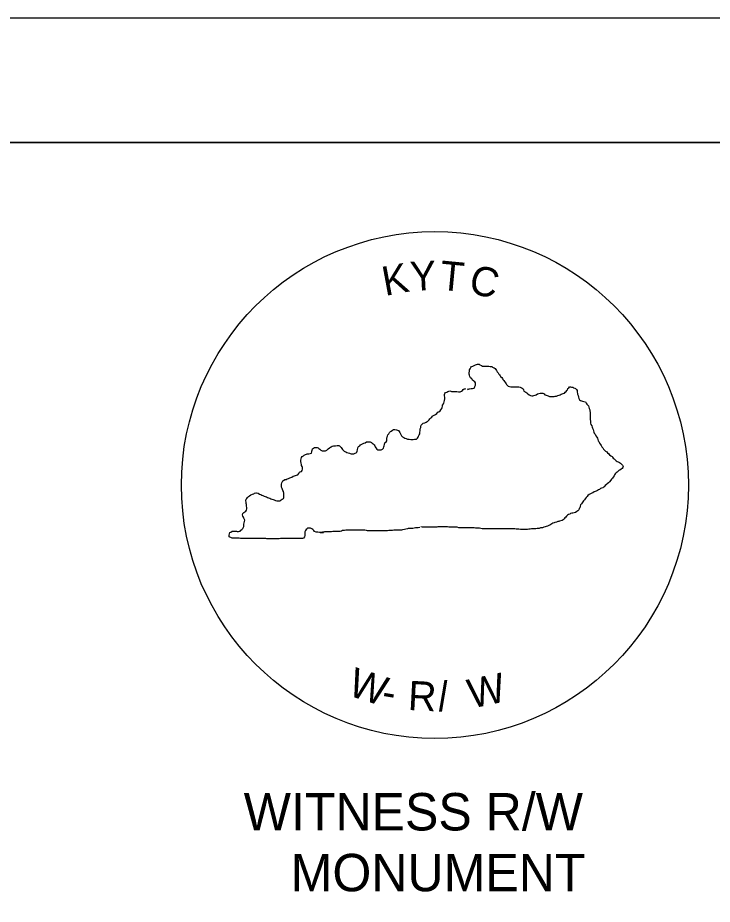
# Model space of a CAD drawing. Extents: x 1000 to 1037.6, y 1000 to 1022.2.
# Drawn here: x 1011.18 to 1015.19, y 1017.1 to 1022.22 of the extents above; entities that cross this region are included whole.
import ezdxf

# ---------------------------------------------------------------- set-up
doc = ezdxf.new("R2010")
doc.units = 0
for name, color, linetype in [('Level 1', 7, 'Continuous'), ('Level 10', 7, 'Continuous'), ('Level 11', 7, 'Continuous'), ('Level 14', 7, 'Continuous')]:
    doc.layers.add(name, color=color, linetype=linetype)

msp = doc.modelspace()

# ---------------------------------------------------------------- linework, layer by layer
at = {"layer": 'Level 1'}
msp.add_line((1012.9282, 1019.2485), (1012.9469, 1019.2485), dxfattribs=at)
for points in [[(1013.7782, 1020.0808), (1013.7803, 1020.0744), (1013.7888, 1020.0787), (1013.7984, 1020.0797), (1013.8069, 1020.0808), (1013.8155, 1020.0819), (1013.8176, 1020.0861), (1013.8208, 1020.0925), (1013.824, 1020.0989), (1013.824, 1020.1074), (1013.824, 1020.1128), (1013.8197, 1020.1192), (1013.8133, 1020.1234), (1013.8059, 1020.1288), (1013.8027, 1020.1362), (1013.7952, 1020.1426), (1013.792, 1020.149), (1013.7899, 1020.1565), (1013.7877, 1020.1629), (1013.7877, 1020.1714), (1013.7888, 1020.1799), (1013.7888, 1020.1884), (1013.7931, 1020.1948), (1013.7963, 1020.2012), (1013.8016, 1020.2066), (1013.808, 1020.2098), (1013.8165, 1020.214), (1013.824, 1020.2162), (1013.8293, 1020.2194), (1013.8357, 1020.2215), (1013.8442, 1020.2215), (1013.8496, 1020.2162), (1013.8592, 1020.213), (1013.8645, 1020.2087), (1013.873, 1020.2087), (1013.8783, 1020.2087), (1013.8869, 1020.2087), (1013.8954, 1020.2087), (1013.9007, 1020.2087), (1013.9092, 1020.2076), (1013.9178, 1020.2066), (1013.922, 1020.2044), (1013.9263, 1020.2012), (1013.9306, 1020.1991), (1013.937, 1020.1959), (1013.9412, 1020.1906), (1013.9455, 1020.1842), (1013.9497, 1020.1767), (1013.954, 1020.1703), (1013.9583, 1020.1639), (1013.9615, 1020.1597), (1013.9668, 1020.1543), (1013.9689, 1020.1501), (1013.9753, 1020.1437), (1013.9796, 1020.1373), (1013.9817, 1020.133), (1013.987, 1020.1256), (1013.9913, 1020.1202), (1013.9966, 1020.1138), (1014.0009, 1020.1074), (1014.003, 1020.1032), (1014.0073, 1020.1), (1014.0126, 1020.0936), (1014.0201, 1020.0915), (1014.0275, 1020.0893), (1014.0361, 1020.0893), (1014.0414, 1020.0893), (1014.0531, 1020.0893), (1014.0627, 1020.0893), (1014.0734, 1020.0893), (1014.0808, 1020.0883), (1014.0851, 1020.0861), (1014.0936, 1020.0829), (1014.0989, 1020.0787), (1014.1011, 1020.0723), (1014.1032, 1020.0659), (1014.1096, 1020.0616), (1014.1139, 1020.0595), (1014.1203, 1020.0552), (1014.1267, 1020.0499), (1014.133, 1020.0446), (1014.1405, 1020.0403), (1014.149, 1020.0382), (1014.1544, 1020.0382), (1014.1608, 1020.0403), (1014.1672, 1020.0424), (1014.1735, 1020.0446), (1014.181, 1020.0488), (1014.1885, 1020.051), (1014.197, 1020.0542), (1014.2055, 1020.0542), (1014.2119, 1020.0542), (1014.2194, 1020.0499), (1014.2247, 1020.0446), (1014.2311, 1020.0424), (1014.2375, 1020.0403), (1014.2439, 1020.0382), (1014.2503, 1020.035), (1014.2577, 1020.0339), (1014.2673, 1020.0339), (1014.2769, 1020.0339), (1014.2833, 1020.036), (1014.2918, 1020.036), (1014.2993, 1020.0392), (1014.3068, 1020.0414), (1014.3132, 1020.0435), (1014.3174, 1020.0467), (1014.3238, 1020.0488), (1014.3302, 1020.051), (1014.3366, 1020.0542), (1014.3409, 1020.0584), (1014.3462, 1020.0627), (1014.3505, 1020.0691), (1014.3537, 1020.0733), (1014.3569, 1020.0808), (1014.3622, 1020.0851), (1014.3654, 1020.0893), (1014.3728, 1020.0904), (1014.3782, 1020.0883), (1014.3856, 1020.0872), (1014.3899, 1020.0851), (1014.3974, 1020.0829), (1014.4016, 1020.0797), (1014.4059, 1020.0744), (1014.4101, 1020.068), (1014.4112, 1020.0595), (1014.4123, 1020.052), (1014.4133, 1020.0467), (1014.4165, 1020.0403), (1014.4176, 1020.0307), (1014.4208, 1020.0222), (1014.424, 1020.0158), (1014.4293, 1020.0105), (1014.4357, 1020.0083), (1014.4421, 1020.0073), (1014.4496, 1020.0051), (1014.4581, 1020.003), (1014.4624, 1019.9966), (1014.4666, 1019.9902), (1014.4698, 1019.986), (1014.4762, 1019.9796), (1014.4784, 1019.9732), (1014.4805, 1019.9657), (1014.4826, 1019.9582), (1014.4837, 1019.9508), (1014.4847, 1019.9423), (1014.4847, 1019.9337), (1014.4847, 1019.9241), (1014.4847, 1019.9156), (1014.4847, 1019.9071), (1014.4847, 1019.9018)], [(1012.8797, 1019.7142), (1012.8808, 1019.7248), (1012.8829, 1019.7323), (1012.8893, 1019.7366), (1012.8957, 1019.7408), (1012.901, 1019.7408), (1012.9096, 1019.7408), (1012.916, 1019.7376), (1012.9202, 1019.7344), (1012.9255, 1019.7302), (1012.9319, 1019.7248), (1012.9383, 1019.7216), (1012.9479, 1019.7206), (1012.9586, 1019.7206), (1012.966, 1019.7248), (1012.9703, 1019.728), (1012.9735, 1019.7323), (1012.981, 1019.7376), (1012.9863, 1019.7419), (1012.9906, 1019.744), (1012.997, 1019.7472), (1013.0044, 1019.7494), (1013.0097, 1019.7504), (1013.0151, 1019.7504), (1013.0247, 1019.7515), (1013.0343, 1019.7515), (1013.0396, 1019.7494), (1013.0449, 1019.743), (1013.0492, 1019.7408), (1013.0524, 1019.7344), (1013.0566, 1019.7291), (1013.0609, 1019.7248), (1013.0662, 1019.7184), (1013.0705, 1019.7163), (1013.0758, 1019.7142), (1013.0822, 1019.711), (1013.0897, 1019.7089), (1013.0961, 1019.7067), (1013.1014, 1019.7046), (1013.1067, 1019.7035), (1013.1153, 1019.7025), (1013.1227, 1019.7035), (1013.1291, 1019.7067), (1013.1355, 1019.7099), (1013.1398, 1019.7131), (1013.1419, 1019.7195), (1013.143, 1019.727), (1013.1451, 1019.7376), (1013.1494, 1019.7451), (1013.1558, 1019.7504), (1013.1611, 1019.7547), (1013.1675, 1019.7589), (1013.1749, 1019.7621), (1013.1803, 1019.7643), (1013.1877, 1019.7675), (1013.1941, 1019.7717), (1013.1994, 1019.7717), (1013.209, 1019.7717), (1013.2154, 1019.7717), (1013.2229, 1019.7685), (1013.2272, 1019.7653), (1013.2336, 1019.7611), (1013.2399, 1019.7547), (1013.2421, 1019.7494), (1013.2453, 1019.743), (1013.2495, 1019.7376), (1013.2538, 1019.7312), (1013.2602, 1019.727), (1013.2655, 1019.727), (1013.2709, 1019.727), (1013.2794, 1019.727), (1013.2868, 1019.7302), (1013.2922, 1019.7355), (1013.2954, 1019.743), (1013.2975, 1019.7504), (1013.2996, 1019.7579), (1013.3007, 1019.7664), (1013.3082, 1019.7717), (1013.3124, 1019.7781), (1013.3124, 1019.7835), (1013.3124, 1019.792), (1013.3145, 1019.8005), (1013.3156, 1019.8058), (1013.3188, 1019.8133), (1013.3231, 1019.8197), (1013.3273, 1019.8261), (1013.3337, 1019.8314), (1013.338, 1019.8346), (1013.3444, 1019.8399), (1013.3508, 1019.8431), (1013.3582, 1019.8442), (1013.3678, 1019.8421), (1013.3732, 1019.8399), (1013.3796, 1019.8378), (1013.3828, 1019.8325), (1013.387, 1019.8261), (1013.3892, 1019.8218), (1013.3923, 1019.8154), (1013.3977, 1019.808), (1013.403, 1019.8016), (1013.4094, 1019.7973), (1013.4158, 1019.7931), (1013.4233, 1019.7909), (1013.4307, 1019.7877), (1013.4403, 1019.7877), (1013.4499, 1019.7867), (1013.4584, 1019.7867), (1013.4638, 1019.7867), (1013.4723, 1019.7888), (1013.4776, 1019.7888), (1013.4829, 1019.7888), (1013.4893, 1019.7931), (1013.4936, 1019.7994), (1013.4957, 1019.8058), (1013.4989, 1019.8133), (1013.5021, 1019.8197), (1013.5021, 1019.8282), (1013.5043, 1019.8357), (1013.5053, 1019.841), (1013.5053, 1019.8474), (1013.5075, 1019.8549), (1013.5075, 1019.8613), (1013.5106, 1019.8687), (1013.517, 1019.874), (1013.5224, 1019.8794), (1013.5309, 1019.8815), (1013.5394, 1019.8858), (1013.5448, 1019.889), (1013.549, 1019.8911), (1013.5522, 1019.8954), (1013.5565, 1019.8986), (1013.5607, 1019.905), (1013.5661, 1019.9114), (1013.5725, 1019.9156), (1013.5746, 1019.9199), (1013.581, 1019.9241), (1013.5853, 1019.9273), (1013.5927, 1019.9305), (1013.6002, 1019.9369), (1013.6066, 1019.9433), (1013.613, 1019.9465), (1013.6194, 1019.9518), (1013.6247, 1019.9582), (1013.6289, 1019.9646), (1013.6321, 1019.971), (1013.6343, 1019.9785), (1013.6343, 1019.9838), (1013.6396, 1019.9923), (1013.6417, 1019.9966), (1013.6439, 1020.003), (1013.6449, 1020.0115), (1013.646, 1020.0211), (1013.646, 1020.0296), (1013.6449, 1020.0371), (1013.6449, 1020.0456), (1013.6471, 1020.052), (1013.6513, 1020.0574), (1013.6577, 1020.0595), (1013.6641, 1020.0638), (1013.6705, 1020.0659), (1013.6758, 1020.067), (1013.6812, 1020.0659), (1013.6854, 1020.0638), (1013.695, 1020.0627), (1013.7004, 1020.0627), (1013.7067, 1020.0627), (1013.7163, 1020.0627), (1013.7259, 1020.0616), (1013.7345, 1020.0606), (1013.743, 1020.0659), (1013.7494, 1020.0691), (1013.7526, 1020.0744), (1013.759, 1020.0776), (1013.7664, 1020.0787), (1013.7664, 1020.0797)], [(1014.4847, 1019.9018), (1014.4869, 1019.8922), (1014.4869, 1019.8868), (1014.4879, 1019.8794), (1014.4901, 1019.8719), (1014.4943, 1019.8645), (1014.4975, 1019.8581), (1014.4997, 1019.8517), (1014.5029, 1019.8442), (1014.5039, 1019.8367), (1014.5061, 1019.8293), (1014.5093, 1019.8229), (1014.5135, 1019.8165), (1014.5157, 1019.8112), (1014.5189, 1019.8069), (1014.5231, 1019.7994), (1014.5274, 1019.7941), (1014.5295, 1019.7867), (1014.5316, 1019.7792), (1014.5348, 1019.7749), (1014.537, 1019.7707), (1014.5402, 1019.7643), (1014.5455, 1019.7579), (1014.5498, 1019.7515), (1014.5519, 1019.744), (1014.5583, 1019.7376), (1014.5615, 1019.7312), (1014.5679, 1019.7248), (1014.5743, 1019.7195), (1014.5807, 1019.7142), (1014.586, 1019.7089), (1014.5924, 1019.7035), (1014.5977, 1019.6971), (1014.6041, 1019.6918), (1014.6116, 1019.6886), (1014.6137, 1019.6843), (1014.619, 1019.679), (1014.6244, 1019.6737), (1014.6297, 1019.6684), (1014.635, 1019.663), (1014.6414, 1019.6588), (1014.6478, 1019.6566), (1014.6553, 1019.6524), (1014.6606, 1019.6492), (1014.667, 1019.6438), (1014.6713, 1019.6385), (1014.6755, 1019.6311), (1014.6745, 1019.6236), (1014.6702, 1019.6183), (1014.6638, 1019.614), (1014.6574, 1019.6097), (1014.651, 1019.6065), (1014.6446, 1019.6012), (1014.6414, 1019.597), (1014.6361, 1019.5938), (1014.6297, 1019.5884), (1014.6254, 1019.5831), (1014.6233, 1019.5756), (1014.618, 1019.5692), (1014.6137, 1019.5628), (1014.6094, 1019.5575), (1014.6041, 1019.5511), (1014.5977, 1019.5426), (1014.5903, 1019.5351), (1014.5839, 1019.5309), (1014.5796, 1019.5255), (1014.5721, 1019.5202), (1014.5668, 1019.5138), (1014.5625, 1019.5117), (1014.5583, 1019.5074), (1014.5508, 1019.5053), (1014.5444, 1019.5032), (1014.5402, 1019.4978), (1014.5338, 1019.4957), (1014.5274, 1019.4914), (1014.521, 1019.4882), (1014.5135, 1019.4861), (1014.5082, 1019.484), (1014.5007, 1019.4787), (1014.4943, 1019.4755), (1014.4869, 1019.4723), (1014.4794, 1019.4691), (1014.472, 1019.4627), (1014.4677, 1019.4573), (1014.4624, 1019.4509), (1014.457, 1019.4446), (1014.4528, 1019.4382), (1014.4474, 1019.4318), (1014.4432, 1019.4254), (1014.44, 1019.4211), (1014.4357, 1019.4147), (1014.4304, 1019.4083), (1014.4272, 1019.4019)], [(1012.9469, 1019.2485), (1012.9415, 1019.2485), (1012.933, 1019.2485), (1012.9234, 1019.2485), (1012.9149, 1019.2506), (1012.9042, 1019.2516), (1012.8957, 1019.2548), (1012.8914, 1019.2602), (1012.8861, 1019.2666), (1012.8797, 1019.2708), (1012.8723, 1019.274), (1012.8627, 1019.2751), (1012.8552, 1019.274), (1012.852, 1019.2698), (1012.8467, 1019.2666), (1012.8424, 1019.2612), (1012.8392, 1019.2538), (1012.8392, 1019.2453), (1012.8392, 1019.2367), (1012.8392, 1019.2314), (1012.8371, 1019.225), (1012.8318, 1019.2175), (1012.8254, 1019.2143), (1012.8168, 1019.2143), (1012.8083, 1019.2143), (1012.7998, 1019.2154), (1012.7945, 1019.2154), (1012.7859, 1019.2154), (1012.7763, 1019.2154), (1012.771, 1019.2154), (1012.7636, 1019.2143), (1012.7572, 1019.2143), (1012.7465, 1019.2143), (1012.738, 1019.2143), (1012.7316, 1019.2143), (1012.7263, 1019.2143), (1012.7209, 1019.2143), (1012.7145, 1019.2143), (1012.7092, 1019.2143), (1012.7039, 1019.2143), (1012.6985, 1019.2143), (1012.6911, 1019.2133), (1012.6804, 1019.2133), (1012.674, 1019.2133), (1012.6676, 1019.2133), (1012.6612, 1019.2133), (1012.6559, 1019.2133), (1012.6506, 1019.2133), (1012.641, 1019.2133), (1012.6314, 1019.2133), (1012.6261, 1019.2133), (1012.6207, 1019.2133), (1012.6133, 1019.2143), (1012.6048, 1019.2143), (1012.5962, 1019.2143), (1012.5898, 1019.2143), (1012.5824, 1019.2143), (1012.577, 1019.2143), (1012.5717, 1019.2143), (1012.5621, 1019.2143), (1012.5515, 1019.2143), (1012.5419, 1019.2154), (1012.5334, 1019.2154), (1012.528, 1019.2154), (1012.5184, 1019.2154), (1012.5131, 1019.2154), (1012.5056, 1019.2154), (1012.4992, 1019.2154), (1012.4907, 1019.2154), (1012.4843, 1019.2154), (1012.4779, 1019.2154), (1012.4683, 1019.2154), (1012.4598, 1019.2165), (1012.4513, 1019.2165), (1012.4417, 1019.2165), (1012.4289, 1019.2175), (1012.4204, 1019.2175), (1012.4129, 1019.2207), (1012.4065, 1019.2218), (1012.4023, 1019.2239), (1012.4023, 1019.2346), (1012.4044, 1019.2421), (1012.4065, 1019.2485), (1012.4129, 1019.2516), (1012.4193, 1019.257), (1012.4268, 1019.258), (1012.4353, 1019.258), (1012.4438, 1019.258), (1012.4481, 1019.2559), (1012.4566, 1019.2559), (1012.4651, 1019.258), (1012.4705, 1019.2623), (1012.4758, 1019.2676), (1012.4811, 1019.273), (1012.4843, 1019.2794), (1012.4865, 1019.2836), (1012.4865, 1019.289), (1012.4865, 1019.2975), (1012.4886, 1019.306), (1012.4907, 1019.3135), (1012.4929, 1019.3209), (1012.4897, 1019.3273), (1012.4875, 1019.3316), (1012.4843, 1019.338), (1012.4811, 1019.3444), (1012.4801, 1019.3518), (1012.4811, 1019.3593), (1012.4865, 1019.3646), (1012.4929, 1019.3689), (1012.4992, 1019.3721), (1012.5024, 1019.3785), (1012.5035, 1019.3859), (1012.5035, 1019.3945), (1012.5024, 1019.4019), (1012.5024, 1019.4115), (1012.5003, 1019.4158), (1012.5003, 1019.4243), (1012.4992, 1019.4328), (1012.5003, 1019.4414), (1012.5035, 1019.4456), (1012.5088, 1019.4509), (1012.5142, 1019.4563), (1012.5206, 1019.4605), (1012.528, 1019.4659), (1012.5365, 1019.4712), (1012.5451, 1019.4733), (1012.5493, 1019.4755), (1012.5557, 1019.4787), (1012.5611, 1019.4787), (1012.5696, 1019.4755), (1012.5781, 1019.4712), (1012.5845, 1019.468), (1012.5909, 1019.4648), (1012.5973, 1019.4627), (1012.6048, 1019.4584), (1012.6101, 1019.4573), (1012.6175, 1019.4552), (1012.6239, 1019.452), (1012.6303, 1019.4488), (1012.6367, 1019.4467), (1012.6431, 1019.4435), (1012.6495, 1019.4414), (1012.6559, 1019.4392), (1012.6623, 1019.4371), (1012.6698, 1019.4339), (1012.6772, 1019.4328), (1012.6826, 1019.4318), (1012.6879, 1019.4318), (1012.6964, 1019.4328), (1012.7028, 1019.4371), (1012.7092, 1019.4414), (1012.7156, 1019.4456), (1012.7177, 1019.4499), (1012.7188, 1019.4584), (1012.7188, 1019.4669), (1012.7177, 1019.4765), (1012.7156, 1019.485), (1012.7124, 1019.4914), (1012.7103, 1019.4978), (1012.7081, 1019.5042), (1012.7049, 1019.5117), (1012.7039, 1019.5202), (1012.7039, 1019.5287), (1012.706, 1019.5362), (1012.7081, 1019.5405), (1012.7124, 1019.5469), (1012.7167, 1019.5501), (1012.7231, 1019.5543), (1012.7305, 1019.5554), (1012.738, 1019.5586), (1012.7444, 1019.5618), (1012.7518, 1019.565), (1012.7582, 1019.5671), (1012.7646, 1019.5692), (1012.7721, 1019.5735), (1012.7785, 1019.5756), (1012.7849, 1019.5778), (1012.7913, 1019.581), (1012.7987, 1019.5831), (1012.8041, 1019.5895), (1012.8083, 1019.597), (1012.8126, 1019.5991), (1012.819, 1019.6023), (1012.8243, 1019.6076), (1012.8264, 1019.6151), (1012.8254, 1019.6236), (1012.8232, 1019.63), (1012.819, 1019.6364), (1012.819, 1019.6417), (1012.8179, 1019.6502), (1012.8168, 1019.6588), (1012.8158, 1019.6662), (1012.8179, 1019.6737), (1012.819, 1019.6822), (1012.8243, 1019.6886), (1012.8307, 1019.6918), (1012.836, 1019.6961), (1012.8424, 1019.6993), (1012.8488, 1019.7014), (1012.8531, 1019.7035), (1012.8616, 1019.7035), (1012.8701, 1019.7046), (1012.8776, 1019.7067), (1012.8797, 1019.7142), (1012.8787, 1019.7206)], [(1014.4272, 1019.4019), (1014.4261, 1019.3923), (1014.4229, 1019.387), (1014.4197, 1019.3806), (1014.4144, 1019.3742), (1014.408, 1019.3699), (1014.4006, 1019.3657), (1014.3931, 1019.3636), (1014.3856, 1019.3614), (1014.3803, 1019.3604), (1014.3728, 1019.3582), (1014.3675, 1019.3561), (1014.3611, 1019.3529), (1014.3547, 1019.3486), (1014.3494, 1019.3444), (1014.3441, 1019.338), (1014.3398, 1019.3337), (1014.3355, 1019.3284), (1014.3291, 1019.3231), (1014.3238, 1019.3188), (1014.3164, 1019.3167), (1014.3089, 1019.3156), (1014.3046, 1019.3124), (1014.2993, 1019.3124), (1014.2918, 1019.3092), (1014.2823, 1019.3071), (1014.278, 1019.3049), (1014.2705, 1019.3028), (1014.2641, 1019.2996), (1014.2588, 1019.2953), (1014.2524, 1019.2921), (1014.246, 1019.289), (1014.2386, 1019.2858), (1014.2322, 1019.2836), (1014.2258, 1019.2815), (1014.2183, 1019.2794), (1014.2108, 1019.2772), (1014.1991, 1019.2762), (1014.1917, 1019.273), (1014.1863, 1019.273), (1014.1789, 1019.2719), (1014.1714, 1019.2708), (1014.165, 1019.2708), (1014.1554, 1019.2708), (1014.1469, 1019.2708), (1014.1394, 1019.2687), (1014.1309, 1019.2687), (1014.1235, 1019.2676), (1014.1149, 1019.2676), (1014.1096, 1019.2676), (1014.0979, 1019.2676), (1014.0915, 1019.2676), (1014.083, 1019.2676), (1014.0734, 1019.2687), (1014.0648, 1019.2687), (1014.0584, 1019.2687), (1014.0499, 1019.2708), (1014.0435, 1019.2708), (1014.0371, 1019.2708), (1014.0318, 1019.2708), (1014.0265, 1019.2708), (1014.0211, 1019.2708), (1014.0094, 1019.2708), (1014.0009, 1019.2708), (1013.9902, 1019.2708), (1013.9828, 1019.2698), (1013.9774, 1019.2698), (1013.9668, 1019.2698), (1013.9604, 1019.2698), (1013.954, 1019.2698), (1013.9455, 1019.2698), (1013.9338, 1019.2698), (1013.9274, 1019.2698), (1013.9178, 1019.2698), (1013.9124, 1019.2698), (1013.9039, 1019.2698), (1013.8954, 1019.2698), (1013.8869, 1019.2698), (1013.8805, 1019.2698), (1013.873, 1019.2708), (1013.8623, 1019.2708), (1013.8549, 1019.273), (1013.8474, 1019.274), (1013.8389, 1019.274), (1013.8304, 1019.274), (1013.824, 1019.274), (1013.8155, 1019.2762), (1013.8059, 1019.2762), (1013.7995, 1019.2772), (1013.7899, 1019.2772), (1013.7803, 1019.2772), (1013.7686, 1019.2772), (1013.7632, 1019.2772), (1013.7579, 1019.2772), (1013.7515, 1019.2772), (1013.743, 1019.2772), (1013.7366, 1019.2772), (1013.7281, 1019.2772), (1013.7174, 1019.2794), (1013.7121, 1019.2794), (1013.7004, 1019.2804), (1013.694, 1019.2804), (1013.6886, 1019.2804), (1013.6801, 1019.2804), (1013.6705, 1019.2804), (1013.6631, 1019.2815), (1013.6577, 1019.2815), (1013.6524, 1019.2815), (1013.6417, 1019.2815), (1013.6353, 1019.2815), (1013.6289, 1019.2815), (1013.6226, 1019.2815), (1013.6172, 1019.2815), (1013.6066, 1019.2815), (1013.6002, 1019.2804), (1013.5916, 1019.2804), (1013.5853, 1019.2804), (1013.5757, 1019.2804), (1013.5693, 1019.2804), (1013.5629, 1019.2804), (1013.5565, 1019.2804), (1013.5501, 1019.2804), (1013.5426, 1019.2804), (1013.5341, 1019.2804), (1013.5256, 1019.2804), (1013.517, 1019.2804), (1013.5079, 1019.2814)], [(1013.5021, 1019.2783), (1013.4936, 1019.2772), (1013.4851, 1019.2772), (1013.4776, 1019.2762), (1013.4701, 1019.2751), (1013.4627, 1019.273), (1013.452, 1019.273), (1013.4435, 1019.273), (1013.435, 1019.273), (1013.4307, 1019.2708), (1013.4222, 1019.2687), (1013.4147, 1019.2666), (1013.403, 1019.2655), (1013.3966, 1019.2634), (1013.3913, 1019.2634), (1013.3838, 1019.2634), (1013.3785, 1019.2623), (1013.3721, 1019.2623), (1013.3668, 1019.2623), (1013.3572, 1019.2623), (1013.3519, 1019.2623), (1013.3444, 1019.2602), (1013.3348, 1019.2602), (1013.3231, 1019.2602), (1013.3156, 1019.2591), (1013.3103, 1019.2591), (1013.305, 1019.2591), (1013.2932, 1019.2591), (1013.2879, 1019.2591), (1013.2815, 1019.2591), (1013.2762, 1019.2591), (1013.2645, 1019.2591), (1013.2549, 1019.2591), (1013.2485, 1019.2591), (1013.2431, 1019.2591), (1013.2367, 1019.2591), (1013.2282, 1019.2591), (1013.2197, 1019.2591), (1013.2144, 1019.2591), (1013.2069, 1019.2591), (1013.2005, 1019.2591), (1013.1952, 1019.2612), (1013.1856, 1019.2623), (1013.1771, 1019.2623), (1013.1717, 1019.2623), (1013.1621, 1019.2623), (1013.1547, 1019.2623), (1013.143, 1019.2623), (1013.1366, 1019.2623), (1013.1302, 1019.2634), (1013.1227, 1019.2634), (1013.1153, 1019.2634), (1013.1089, 1019.2634), (1013.1035, 1019.2634), (1013.095, 1019.2634), (1013.0897, 1019.2634), (1013.0811, 1019.2623), (1013.0758, 1019.2623), (1013.0684, 1019.2612), (1013.063, 1019.2612), (1013.0556, 1019.2602), (1013.0502, 1019.258), (1013.0428, 1019.2559), (1013.0343, 1019.2548), (1013.0279, 1019.2548), (1013.0172, 1019.2548), (1013.0108, 1019.2548), (1013.0012, 1019.2548), (1012.9938, 1019.2527), (1012.9884, 1019.2527), (1012.9799, 1019.2527), (1012.9714, 1019.2527), (1012.9629, 1019.2527), (1012.9533, 1019.2527), (1012.9479, 1019.2516), (1012.9405, 1019.2506), (1012.9282, 1019.2485)]]:
    msp.add_lwpolyline(points, dxfattribs=at)
msp.add_circle((1013.5894, 1019.5231), 1.4625, dxfattribs=at)
at = {"layer": 'Level 10'}
msp.add_line((1035.5, 1021.5), (1007, 1021.5), dxfattribs=at)
at = {"layer": 'Level 11'}
msp.add_lwpolyline([(1007, 1021.5), (1035.5, 1021.5), (1035.5, 1000.5), (1007, 1000.5)], close=True, dxfattribs=at)
at = {"layer": 'Level 14'}
msp.add_line((1000, 1022.22), (1036.36, 1022.22), dxfattribs=at)

# ---------------------------------------------------------------- texts
at = {"layer": 'Level 1'}
for s, height, rotation, p in [('Y', 0.1688, 2.7911, (1013.4504, 1020.6426)), ('T', 0.1688, 354.5351, (1013.6126, 1020.651)), ('K', 0.1687, 10.5057, (1013.3014, 1020.6138)), ('C', 0.1688, 346.1438, (1013.7769, 1020.6355)), ('W', 0.1688, 342.2226, (1013.0797, 1018.3122)), ('W', 0.1688, 11.9984, (1013.7992, 1018.2324)), ('R', 0.1688, 356.9875, (1013.4313, 1018.2256)), ('/', 0.1688, 4.3699, (1013.6125, 1018.2169)), ('-', 0.1687, 350.5894, (1013.2763, 1018.252))]:
    msp.add_text(s, height=height, rotation=rotation, dxfattribs=at).set_placement(p)
for s, p in [('WITNESS R/W', (1012.4863, 1017.5299)), ('MONUMENT', (1012.7575, 1017.1789))]:
    msp.add_text(s, height=0.216, dxfattribs=at).set_placement(p)

doc.saveas('drawing.dxf')
